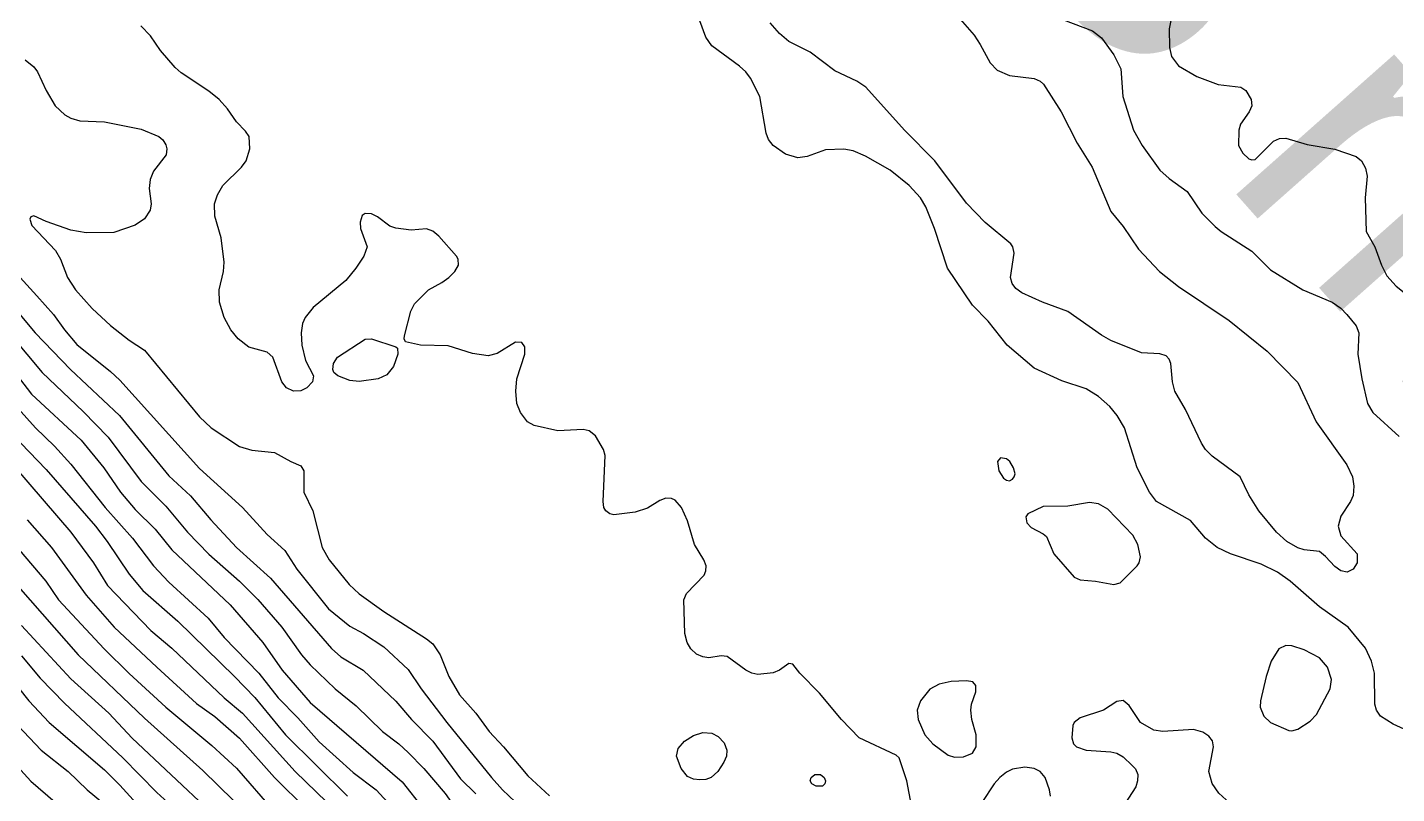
# Model space of a CAD drawing. Extents: x 474277 to 475042, y 254928 to 255625.
# Drawn here: x 474755.69 to 474789.91, y 255521.06 to 255540.21 of the extents above; entities that cross this region are included whole.
import ezdxf

# ---------------------------------------------------------------- set-up
doc = ezdxf.new("R2010")
doc.units = 0
doc.header["$MEASUREMENT"] = 0
doc.layers.add('BaseMapV2_DTM_export_MonNov09090547073261 — entities', color=1, linetype='CONTINUOUS')
doc.styles.get("Standard").update_dxf_attribs({"font": 'romans.shx'})

msp = doc.modelspace()

# ---------------------------------------------------------------- linework, layer by layer
at = {"layer": 'BaseMapV2_DTM_export_MonNov09090547073261 — entities', "color": 15, "linetype": 'Continuous', "true_color": 0xb7484b}
for points in [[(474778.884, 255540.548, 83.25), (474779.351, 255540.012, 83.25), (474779.507, 255539.781, 83.25), (474779.751, 255539.321, 83.25), (474779.933, 255539.139, 83.25), (474780.24, 255539.004, 83.25), (474780.853, 255538.929, 83.25), (474781.004, 255538.861, 83.25), (474781.089, 255538.785, 83.25), (474781.527, 255538.095, 83.25), (474781.926, 255537.308, 83.25), (474782.304, 255536.714, 83.25), (474782.77, 255535.601, 83.25), (474783.077, 255535.226, 83.25), (474783.46, 255534.662, 83.25), (474783.983, 255534.107, 83.25), (474784.457, 255533.726, 83.25), (474785.73, 255532.881, 83.25), (474786.678, 255532.114, 83.25), (474787.447, 255531.331, 83.25), (474787.905, 255530.35, 83.25), (474788.668, 255529.277, 83.25), (474788.813, 255528.97, 83.25), (474788.847, 255528.74, 83.25), (474788.829, 255528.51, 83.25), (474788.762, 255528.357, 83.25), (474788.521, 255527.991, 83.25), (474788.455, 255527.743, 83.25), (474788.521, 255527.501, 83.25), (474788.924, 255527.053, 83.25), (474788.923, 255526.823, 83.25), (474788.827, 255526.664, 83.25), (474788.674, 255526.588, 83.25), (474788.521, 255526.627, 83.25), (474788.367, 255526.736, 83.25), (474788.137, 255526.986, 83.25), (474787.984, 255527.106, 83.25), (474787.6, 255527.15, 83.25), (474787.447, 255527.199, 83.25), (474787.17, 255527.36, 83.25), (474786.91, 255527.59, 83.25), (474786.465, 255528.127, 83.25), (474786.22, 255528.526, 83.25), (474786.002, 255528.97, 83.25), (474785.3, 255529.493, 83.25), (474785.135, 255529.66, 83.25), (474785.032, 255529.814, 83.25), (474784.637, 255530.657, 83.25), (474784.372, 255531.117, 83.25), (474784.313, 255531.347, 83.25), (474784.267, 255531.807, 83.25), (474784.227, 255531.912, 83.25), (474784.15, 255531.995, 83.25), (474783.997, 255532.044, 83.25), (474783.537, 255532.071, 83.25), (474782.77, 255532.383, 83.25), (474782.54, 255532.513, 83.25), (474781.696, 255533.104, 83.25), (474781.062, 255533.341, 83.25), (474780.546, 255533.572, 83.25), (474780.393, 255533.682, 83.25), (474780.306, 255533.801, 83.25), (474780.263, 255533.954, 83.25), (474780.355, 255534.567, 83.25), (474780.319, 255534.721, 83.25), (474780.27, 255534.798, 83.25), (474779.626, 255535.328, 83.25), (474779.166, 255535.809, 83.25), (474778.369, 255536.868, 83.25), (474777.617, 255537.635, 83.25), (474776.643, 255538.708, 83.25), (474776.422, 255538.861, 83.25), (474775.869, 255539.121, 83.25), (474775.256, 255539.59, 83.25), (474774.719, 255539.852, 83.25), (474774.489, 255540.052, 83.25), (474774.259, 255540.322, 83.25)], [(474784.303, 255540.544, 82.75), (474784.225, 255540.165, 82.75), (474784.238, 255539.705, 82.75), (474784.286, 255539.475, 82.75), (474784.457, 255539.245, 82.75), (474784.917, 255538.974, 82.75), (474785.454, 255538.776, 82.75), (474786.02, 255538.708, 82.75), (474786.144, 255538.629, 82.75), (474786.277, 255538.401, 82.75), (474786.291, 255538.248, 82.75), (474786.229, 255538.095, 82.75), (474786.014, 255537.788, 82.75), (474785.968, 255537.635, 82.75), (474785.963, 255537.251, 82.75), (474786.067, 255537.066, 82.75), (474786.22, 255536.923, 82.75), (474786.297, 255536.893, 82.75), (474786.374, 255536.906, 82.75), (474786.834, 255537.359, 82.75), (474786.987, 255537.432, 82.75), (474787.14, 255537.436, 82.75), (474787.677, 255537.276, 82.75), (474788.367, 255537.162, 82.75), (474788.904, 255536.979, 82.75), (474789.035, 255536.868, 82.75), (474789.134, 255536.684, 82.75), (474789.177, 255536.484, 82.75), (474789.127, 255535.948, 82.75), (474789.154, 255535.104, 82.75), (474789.37, 255534.721, 82.75), (474789.536, 255534.261, 82.75), (474789.671, 255533.994, 82.75), (474789.901, 255533.736, 82.75), (474790.31, 255533.417, 82.75)], [(474777.786, 255520.757, 82.75), (474777.675, 255521.379, 82.75), (474777.479, 255521.951, 82.75), (474777.403, 255522.017, 82.75), (474776.482, 255522.454, 82.75), (474776.038, 255522.913, 82.75), (474775.486, 255523.571, 82.75), (474775, 255524.063, 82.75), (474774.825, 255524.293, 82.75), (474774.719, 255524.306, 82.75), (474774.492, 255524.14, 82.75), (474774.335, 255524.076, 82.75), (474773.952, 255524.033, 82.75), (474773.799, 255524.067, 82.75), (474773.645, 255524.142, 82.75), (474773.185, 255524.483, 82.75), (474773.032, 255524.497, 82.75), (474772.725, 255524.454, 82.75), (474772.572, 255524.473, 82.75), (474772.419, 255524.541, 82.75), (474772.271, 255524.676, 82.75), (474772.184, 255524.83, 82.75), (474772.126, 255525.06, 82.75), (474772.098, 255525.903, 82.75), (474772.165, 255526.056, 82.75), (474772.605, 255526.516, 82.75), (474772.649, 255526.628, 82.75), (474772.654, 255526.747, 82.75), (474772.596, 255526.9, 82.75), (474772.365, 255527.283, 82.75), (474772.189, 255527.873, 82.75), (474772.044, 255528.203, 82.75), (474771.882, 255528.394, 82.75), (474771.79, 255528.433, 82.75), (474771.652, 255528.441, 82.75), (474771.498, 255528.386, 82.75), (474771.192, 255528.189, 82.75), (474770.885, 255528.09, 82.75), (474770.348, 255528.021, 82.75), (474770.247, 255528.05, 82.75), (474770.148, 255528.127, 82.75), (474770.103, 255528.203, 82.75), (474770.084, 255528.357, 82.75), (474770.133, 255529.507, 82.75), (474770.095, 255529.66, 82.75), (474769.888, 255529.997, 82.75), (474769.736, 255530.12, 82.75), (474769.582, 255530.16, 82.75), (474768.949, 255530.12, 82.75), (474768.355, 255530.255, 82.75), (474768.188, 255530.35, 82.75), (474768.017, 255530.58, 82.75), (474767.929, 255530.81, 82.75), (474767.902, 255531.117, 82.75), (474767.927, 255531.424, 82.75), (474768.128, 255532.037, 82.75), (474768.125, 255532.221, 82.75), (474768.048, 255532.329, 82.75), (474767.895, 255532.339, 82.75), (474767.435, 255532.057, 82.75), (474767.205, 255532.001, 82.75), (474766.821, 255532.057, 82.75), (474766.208, 255532.249, 82.75), (474765.518, 255532.263, 82.75), (474765.141, 255532.344, 82.75), (474765.107, 255532.421, 82.75), (474765.114, 255532.497, 82.75), (474765.274, 255533.111, 82.75), (474765.364, 255533.298, 82.75), (474765.718, 255533.647, 82.75), (474766.054, 255533.829, 82.75), (474766.225, 255533.954, 82.75), (474766.379, 255534.107, 82.75), (474766.465, 255534.261, 82.75), (474766.458, 255534.414, 82.75), (474766.416, 255534.491, 82.75), (474765.978, 255534.984, 82.75), (474765.824, 255535.113, 82.75), (474765.671, 255535.168, 82.75), (474765.288, 255535.138, 82.75), (474764.904, 255535.191, 82.75), (474764.751, 255535.239, 82.75), (474764.444, 255535.467, 82.75), (474764.291, 255535.545, 82.75), (474764.138, 255535.553, 82.75), (474764.061, 255535.502, 82.75), (474764.008, 255535.334, 82.75), (474764.021, 255535.181, 82.75), (474764.188, 255534.721, 82.75), (474764.105, 255534.491, 82.75), (474763.902, 255534.184, 82.75), (474763.651, 255533.877, 82.75), (474762.834, 255533.203, 82.75), (474762.634, 255532.957, 82.75), (474762.57, 255532.804, 82.75), (474762.534, 255532.574, 82.75), (474762.551, 255532.267, 82.75), (474762.641, 255531.884, 82.75), (474762.84, 255531.5, 82.75), (474762.816, 255531.347, 82.75), (474762.679, 255531.194, 82.75), (474762.527, 255531.119, 82.75), (474762.345, 255531.117, 82.75), (474762.165, 255531.194, 82.75), (474762.049, 255531.347, 82.75), (474761.827, 255531.961, 82.75), (474761.684, 255532.085, 82.75), (474761.224, 255532.217, 82.75), (474760.961, 255532.421, 82.75), (474760.781, 255532.651, 82.75), (474760.609, 255532.957, 82.75), (474760.492, 255533.341, 82.75), (474760.486, 255533.647, 82.75), (474760.592, 255534.107, 82.75), (474760.609, 255534.337, 82.75), (474760.534, 255534.947, 82.75), (474760.377, 255535.488, 82.75), (474760.371, 255535.794, 82.75), (474760.446, 255536.024, 82.75), (474760.581, 255536.254, 82.75), (474761.046, 255536.714, 82.75), (474761.162, 255536.868, 82.75), (474761.255, 255537.174, 82.75), (474761.233, 255537.481, 82.75), (474761.147, 255537.612, 82.75), (474760.917, 255537.847, 82.75), (474760.697, 255538.171, 82.75), (474760.483, 255538.401, 82.75), (474760.227, 255538.608, 82.75), (474759.537, 255539.066, 82.75), (474759.384, 255539.204, 82.75), (474759.021, 255539.628, 82.75), (474758.77, 255539.993, 82.75), (474758.532, 255540.242, 82.75)], [(474790.361, 255522.554, 83), (474789.824, 255522.793, 83), (474789.513, 255522.989, 83), (474789.41, 255523.143, 83), (474789.367, 255523.296, 83), (474789.363, 255524.063, 83), (474789.288, 255524.37, 83), (474789.134, 255524.688, 83), (474788.704, 255525.213, 83), (474787.984, 255525.721, 83), (474787.25, 255526.363, 83), (474786.938, 255526.593, 83), (474786.527, 255526.795, 83), (474785.76, 255527.051, 83), (474785.429, 255527.207, 83), (474785.137, 255527.437, 83), (474784.763, 255527.879, 83), (474783.913, 255528.357, 83), (474783.739, 255528.587, 83), (474783.43, 255529.2, 83), (474783.113, 255530.197, 83), (474782.928, 255530.504, 83), (474782.747, 255530.734, 83), (474782.463, 255530.982, 83), (474782.156, 255531.171, 83), (474781.543, 255531.371, 83), (474780.853, 255531.685, 83), (474780.18, 255532.267, 83), (474779.703, 255532.863, 83), (474779.313, 255533.264, 83), (474778.686, 255534.184, 83), (474778.367, 255535.181, 83), (474778.147, 255535.718, 83), (474778.015, 255535.948, 83), (474777.729, 255536.254, 83), (474777.253, 255536.638, 83), (474776.636, 255536.987, 83), (474776.329, 255537.119, 83), (474776.099, 255537.165, 83), (474775.639, 255537.144, 83), (474775.179, 255536.976, 83), (474774.949, 255536.945, 83), (474774.642, 255537.039, 83), (474774.335, 255537.256, 83), (474774.214, 255537.405, 83), (474774.154, 255537.558, 83), (474774, 255538.478, 83), (474773.763, 255538.938, 83), (474773.65, 255539.091, 83), (474773.492, 255539.235, 83), (474772.802, 255539.747, 83), (474772.649, 255539.961, 83), (474772.495, 255540.367, 83)], [(474781.59, 255540.395, 83), (474782.31, 255540.117, 83), (474782.54, 255539.943, 83), (474782.847, 255539.521, 83), (474783.023, 255539.168, 83), (474783.07, 255538.478, 83), (474783.338, 255537.635, 83), (474783.555, 255537.251, 83), (474783.996, 255536.638, 83), (474784.227, 255536.428, 83), (474784.676, 255536.101, 83), (474785.041, 255535.564, 83), (474785.377, 255535.229, 83), (474785.53, 255535.102, 83), (474786.297, 255534.612, 83), (474786.757, 255534.144, 83), (474787.567, 255533.647, 83), (474788.299, 255533.341, 83), (474788.521, 255533.19, 83), (474788.669, 255533.034, 83), (474788.904, 255532.745, 83), (474788.97, 255532.574, 83), (474788.945, 255532.037, 83), (474789.047, 255531.424, 83), (474789.187, 255530.81, 83), (474789.321, 255530.58, 83), (474789.977, 255529.982, 83)], [(474755.634, 255539.398, 82.75), (474755.857, 255539.217, 82.75), (474755.947, 255539.091, 82.75), (474756.16, 255538.631, 82.75), (474756.388, 255538.248, 82.75), (474756.625, 255538.018, 82.75), (474756.777, 255537.936, 82.75), (474757.007, 255537.867, 82.75), (474757.62, 255537.842, 82.75), (474758.54, 255537.665, 82.75), (474758.974, 255537.481, 82.75), (474759.077, 255537.397, 82.75), (474759.154, 255537.267, 82.75), (474759.179, 255537.174, 82.75), (474759.165, 255537.021, 82.75), (474758.847, 255536.616, 82.75), (474758.758, 255536.408, 82.75), (474758.738, 255536.178, 82.75), (474758.787, 255535.794, 82.75), (474758.765, 255535.641, 82.75), (474758.617, 255535.419, 82.75), (474758.387, 255535.261, 82.75), (474757.85, 255535.079, 82.75), (474757.16, 255535.069, 82.75), (474756.777, 255535.138, 82.75), (474756.163, 255535.351, 82.75), (474755.857, 255535.492, 82.75), (474755.78, 255535.471, 82.75), (474755.757, 255535.411, 82.75), (474755.806, 255535.258, 82.75), (474756.393, 255534.627, 82.75), (474756.52, 255534.414, 82.75), (474756.699, 255533.954, 82.75), (474756.893, 255533.647, 82.75), (474757.313, 255533.178, 82.75), (474757.773, 255532.753, 82.75), (474758.233, 255532.385, 82.75), (474758.617, 255532.143, 82.75), (474759.997, 255530.476, 82.75), (474760.287, 255530.197, 82.75), (474760.994, 255529.733, 82.75), (474761.301, 255529.639, 82.75), (474761.868, 255529.584, 82.75), (474762.275, 255529.354, 82.75), (474762.527, 255529.249, 82.75), (474762.605, 255529.123, 82.75), (474762.605, 255528.587, 82.75), (474762.827, 255528.127, 82.75), (474763.061, 255527.207, 82.75), (474763.236, 255526.9, 82.75), (474763.738, 255526.286, 82.75), (474763.984, 255526.051, 82.75), (474764.598, 255525.607, 82.75), (474765.671, 255524.928, 82.75), (474765.824, 255524.796, 82.75), (474766.013, 255524.523, 82.75), (474766.224, 255523.986, 82.75), (474766.492, 255523.526, 82.75), (474766.902, 255523.066, 82.75), (474767.23, 255522.606, 82.75), (474767.596, 255522.223, 82.75), (474768.201, 255521.499, 82.75), (474768.738, 255521.004, 82.75)], [(474754.86, 255533.792, 83.25), (474755.888, 255532.574, 83.25), (474756.771, 255531.654, 83.25), (474757.997, 255530.504, 83.25), (474759.23, 255529.001, 83.25), (474759.767, 255528.498, 83.25), (474760.276, 255527.897, 83.25), (474760.922, 255527.207, 83.25), (474761.765, 255526.44, 83.25), (474763.294, 255524.68, 83.25), (474763.524, 255524.474, 83.25), (474764.086, 255524.14, 83.25), (474764.904, 255523.365, 83.25), (474765.289, 255522.913, 83.25), (474765.824, 255522.369, 83.25), (474766.514, 255521.428, 83.25), (474766.898, 255521.048, 83.25)], [(474755.513, 255533.954, 83), (474755.933, 255533.494, 83), (474756.344, 255533.034, 83), (474756.618, 255532.651, 83), (474756.93, 255532.283, 83), (474757.773, 255531.609, 83), (474758.003, 255531.392, 83), (474759.997, 255529.179, 83), (474761.07, 255528.205, 83), (474761.684, 255527.531, 83), (474762.129, 255527.13, 83), (474762.423, 255526.67, 83), (474763.219, 255525.673, 83), (474763.754, 255525.238, 83), (474764.089, 255525.06, 83), (474764.598, 255524.723, 83), (474765.211, 255524.16, 83), (474765.537, 255523.679, 83), (474766.176, 255522.836, 83), (474767.289, 255521.456, 83), (474767.568, 255521.149, 83), (474768.201, 255520.549, 83)], [(474755.294, 255532.497, 83.5), (474756.066, 255531.577, 83.5), (474757.083, 255530.607, 83.5), (474757.709, 255529.967, 83.5), (474758.54, 255528.861, 83.5), (474759.154, 255528.238, 83.5), (474759.697, 255527.59, 83.5), (474760.227, 255527.044, 83.5), (474760.991, 255526.363, 83.5), (474761.454, 255525.908, 83.5), (474762.053, 255525.213, 83.5), (474762.543, 255524.523, 83.5), (474762.757, 255524.272, 83.5), (474763.385, 255523.679, 83.5), (474763.908, 255523.253, 83.5), (474764.572, 255522.606, 83.5), (474764.978, 255522.299, 83.5), (474765.211, 255522.084, 83.5), (474765.598, 255521.686, 83.5), (474766.131, 255521.062, 83.5), (474766.438, 255520.631, 83.5)], [(474764.457, 255531.424, 82.75), (474763.984, 255531.355, 82.75), (474763.754, 255531.382, 82.75), (474763.455, 255531.5, 82.75), (474763.351, 255531.577, 82.75), (474763.324, 255531.654, 82.75), (474763.341, 255531.807, 82.75), (474763.443, 255531.961, 82.75), (474764.138, 255532.416, 82.75), (474764.291, 255532.419, 82.75), (474764.904, 255532.22, 82.75), (474764.943, 255532.191, 82.75), (474764.952, 255532.037, 82.75), (474764.843, 255531.73, 82.75), (474764.674, 255531.522, 82.75), (474764.457, 255531.424, 82.75)], [(474755.09, 255531.967, 83.75), (474755.8, 255531.04, 83.75), (474757.038, 255529.89, 83.75), (474757.603, 255529.2, 83.75), (474758.016, 255528.587, 83.75), (474758.387, 255528.155, 83.75), (474758.883, 255527.667, 83.75), (474759.307, 255527.146, 83.75), (474760.764, 255525.771, 83.75), (474761.576, 255524.83, 83.75), (474762.064, 255524.14, 83.75), (474762.757, 255523.332, 83.75), (474765.058, 255521.354, 83.75), (474765.583, 255520.689, 83.75)], [(474755.32, 255530.842, 84), (474755.899, 255530.197, 84), (474756.374, 255529.737, 84), (474756.777, 255529.293, 84), (474757.636, 255528.203, 84), (474758.319, 255527.437, 84), (474758.847, 255526.748, 84), (474759.23, 255526.342, 84), (474760.21, 255525.443, 84), (474760.61, 255524.962, 84), (474761.479, 255524.063, 84), (474761.958, 255523.449, 84), (474762.451, 255522.955, 84), (474762.987, 255522.354, 84), (474763.831, 255521.586, 84), (474764.41, 255521.149, 84), (474764.981, 255520.524, 84)], [(474755.529, 255529.814, 84.25), (474756.163, 255529.157, 84.25), (474757.394, 255527.743, 84.25), (474757.69, 255527.36, 84.25), (474758.233, 255526.543, 84.25), (474758.577, 255526.133, 84.25), (474759.452, 255525.366, 84.25), (474760.871, 255523.986, 84.25), (474761.377, 255523.459, 84.25), (474762.144, 255522.529, 84.25), (474763.692, 255520.996, 84.25)], [(474780.24, 255528.877, 82.75), (474780.316, 255528.912, 82.75), (474780.358, 255528.97, 82.75), (474780.378, 255529.047, 82.75), (474780.341, 255529.2, 82.75), (474780.246, 255529.354, 82.75), (474780.163, 255529.426, 82.75), (474780.01, 255529.448, 82.75), (474779.937, 255529.354, 82.75), (474779.975, 255529.123, 82.75), (474780.086, 255528.943, 82.75), (474780.163, 255528.887, 82.75), (474780.24, 255528.877, 82.75)], [(474755.392, 255529.2, 84.5), (474756.777, 255527.593, 84.5), (474757.347, 255526.823, 84.5), (474757.697, 255526.256, 84.5), (474758.779, 255525.136, 84.5), (474759.307, 255524.688, 84.5), (474760.61, 255523.454, 84.5), (474761.07, 255523.064, 84.5), (474762.388, 255521.609, 84.5), (474763.447, 255520.585, 84.5)], [(474782.847, 255526.282, 82.75), (474783, 255526.328, 82.75), (474783.427, 255526.747, 82.75), (474783.481, 255526.823, 82.75), (474783.515, 255526.977, 82.75), (474783.443, 255527.283, 82.75), (474783.321, 255527.513, 82.75), (474782.693, 255528.165, 82.75), (474782.463, 255528.301, 82.75), (474782.233, 255528.335, 82.75), (474781.696, 255528.24, 82.75), (474781.083, 255528.231, 82.75), (474780.697, 255528.05, 82.75), (474780.643, 255527.973, 82.75), (474780.667, 255527.82, 82.75), (474780.776, 255527.705, 82.75), (474781.083, 255527.551, 82.75), (474781.16, 255527.483, 82.75), (474781.349, 255527.053, 82.75), (474781.85, 255526.465, 82.75), (474782.003, 255526.398, 82.75), (474782.386, 255526.366, 82.75), (474782.847, 255526.282, 82.75)], [(474755.69, 255527.897, 84.75), (474756.297, 255527.207, 84.75), (474757.16, 255526.02, 84.75), (474757.862, 255525.213, 84.75), (474758.924, 255524.22, 84.75), (474759.92, 255523.309, 84.75), (474760.38, 255522.987, 84.75), (474760.994, 255522.444, 84.75), (474761.868, 255521.456, 84.75), (474762.681, 255520.661, 84.75)], [(474755.013, 255527.706, 85), (474756.154, 255526.363, 85), (474756.473, 255525.903, 85), (474757.61, 255524.676, 85), (474758.233, 255524.059, 85), (474759.153, 255523.219, 85), (474760.304, 255522.258, 85), (474760.917, 255521.693, 85), (474761.863, 255520.612, 85)], [(474755.166, 255526.573, 85.25), (474756.963, 255524.523, 85.25), (474758.617, 255522.94, 85.25), (474760.074, 255521.636, 85.25), (474760.84, 255520.888, 85.25)], [(474755.55, 255525.255, 85.5), (474756.777, 255523.924, 85.5), (474757.728, 255523.066, 85.5), (474758.31, 255522.442, 85.5), (474760.257, 255520.612, 85.5)], [(474755.55, 255524.502, 85.75), (474756.01, 255523.945, 85.75), (474756.623, 255523.315, 85.75), (474758.08, 255521.948, 85.75), (474758.924, 255521.082, 85.75), (474760.122, 255519.999, 85.75)], [(474787.447, 255522.67, 82.75), (474787.754, 255522.866, 82.75), (474787.907, 255523.031, 82.75), (474788.255, 255523.679, 82.75), (474788.285, 255523.91, 82.75), (474788.187, 255524.216, 82.75), (474787.984, 255524.451, 82.75), (474787.6, 255524.654, 82.75), (474787.294, 255524.746, 82.75), (474787.14, 255524.757, 82.75), (474786.965, 255524.676, 82.75), (474786.773, 255524.37, 82.75), (474786.65, 255523.986, 82.75), (474786.511, 255523.373, 82.75), (474786.502, 255523.219, 82.75), (474786.596, 255522.989, 82.75), (474786.761, 255522.836, 82.75), (474787.217, 255522.633, 82.75), (474787.294, 255522.626, 82.75), (474787.447, 255522.67, 82.75)], [(474755.246, 255523.986, 86), (474755.726, 255523.373, 86), (474756.24, 255522.837, 86), (474757.62, 255521.651, 86), (474758.003, 255521.27, 86), (474758.924, 255520.256, 86)], [(474779.089, 255521.978, 82.75), (474779.316, 255522.069, 82.75), (474779.402, 255522.223, 82.75), (474779.406, 255522.529, 82.75), (474779.294, 255522.913, 82.75), (474779.269, 255523.143, 82.75), (474779.29, 255523.296, 82.75), (474779.393, 255523.603, 82.75), (474779.4, 255523.756, 82.75), (474779.319, 255523.853, 82.75), (474779.166, 255523.877, 82.75), (474778.783, 255523.862, 82.75), (474778.476, 255523.794, 82.75), (474778.246, 255523.668, 82.75), (474778.017, 255523.373, 82.75), (474777.93, 255523.143, 82.75), (474777.958, 255522.913, 82.75), (474778.119, 255522.529, 82.75), (474778.318, 255522.299, 82.75), (474778.706, 255522.016, 82.75), (474778.859, 255521.966, 82.75), (474779.089, 255521.978, 82.75)], [(474785.837, 255520.733, 82.75), (474785.465, 255521.072, 82.75), (474785.3, 255521.313, 82.75), (474785.223, 255521.609, 82.75), (474785.337, 255522.223, 82.75), (474785.309, 255522.376, 82.75), (474785.223, 255522.493, 82.75), (474785.07, 255522.595, 82.75), (474784.84, 255522.656, 82.75), (474784.073, 255522.606, 82.75), (474783.843, 255522.644, 82.75), (474783.515, 255522.836, 82.75), (474783.23, 255523.26, 82.75), (474783.077, 255523.38, 82.75), (474782.923, 255523.359, 82.75), (474782.59, 255523.143, 82.75), (474782.003, 255522.954, 82.75), (474781.85, 255522.838, 82.75), (474781.818, 255522.759, 82.75), (474781.792, 255522.453, 82.75), (474781.84, 255522.299, 82.75), (474781.916, 255522.223, 82.75), (474782.156, 255522.144, 82.75), (474782.77, 255522.103, 82.75), (474782.923, 255522.069, 82.75), (474783.077, 255521.979, 82.75), (474783.304, 255521.763, 82.75), (474783.383, 255521.673, 82.75), (474783.445, 255521.533, 82.75), (474783.44, 255521.379, 82.75), (474783.392, 255521.226, 82.75), (474783.044, 255520.689, 82.75)], [(474755.453, 255522.759, 86.25), (474756.039, 255522.146, 86.25), (474756.712, 255521.609, 86.25), (474757.185, 255521.149, 86.25), (474757.62, 255520.797, 86.25)], [(474772.782, 255521.456, 82.75), (474772.649, 255521.406, 82.75), (474772.495, 255521.4, 82.75), (474772.342, 255521.421, 82.75), (474772.189, 255521.488, 82.75), (474772.035, 255521.684, 82.75), (474771.919, 255521.993, 82.75), (474771.959, 255522.187, 82.75), (474772.112, 255522.365, 82.75), (474772.342, 255522.512, 82.75), (474772.572, 255522.588, 82.75), (474772.802, 255522.569, 82.75), (474772.955, 255522.481, 82.75), (474773.109, 255522.324, 82.75), (474773.176, 255522.146, 82.75), (474773.162, 255521.993, 82.75), (474773.099, 255521.839, 82.75), (474772.951, 255521.609, 82.75), (474772.782, 255521.456, 82.75)], [(474755.277, 255521.916, 86.5), (474755.78, 255521.37, 86.5), (474756.386, 255520.842, 86.5)], [(474781.266, 255520.996, 82.75), (474781.239, 255521.149, 82.75), (474781.125, 255521.456, 82.75), (474781.006, 255521.606, 82.75), (474780.853, 255521.687, 82.75), (474780.623, 255521.719, 82.75), (474780.316, 255521.671, 82.75), (474780.163, 255521.594, 82.75), (474779.993, 255521.456, 82.75), (474779.856, 255521.298, 82.75), (474779.549, 255520.832, 82.75)], [(474775.624, 255521.303, 82.75), (474775.562, 255521.244, 82.75), (474775.409, 255521.241, 82.75), (474775.299, 255521.303, 82.75), (474775.26, 255521.379, 82.75), (474775.277, 255521.456, 82.75), (474775.371, 255521.533, 82.75), (474775.51, 255521.533, 82.75), (474775.606, 255521.456, 82.75), (474775.636, 255521.379, 82.75), (474775.624, 255521.303, 82.75)]]:
    msp.add_polyline3d(points, dxfattribs=at)

# ---------------------------------------------------------------- texts
at = {"layer": 'BaseMapV2_DTM_export_MonNov09090547073261 — entities', "color": 250, "true_color": 0x323232, "insert": (474776.796, 255546.157), "char_height": 0.2, "width": 17.61571, "attachment_point": 7, "rotation": 311.5624}
msp.add_mtext('\\fOpen Sans|i0|b0;\\H7.02279;83\\~m', dxfattribs=at)

doc.saveas('drawing.dxf')
